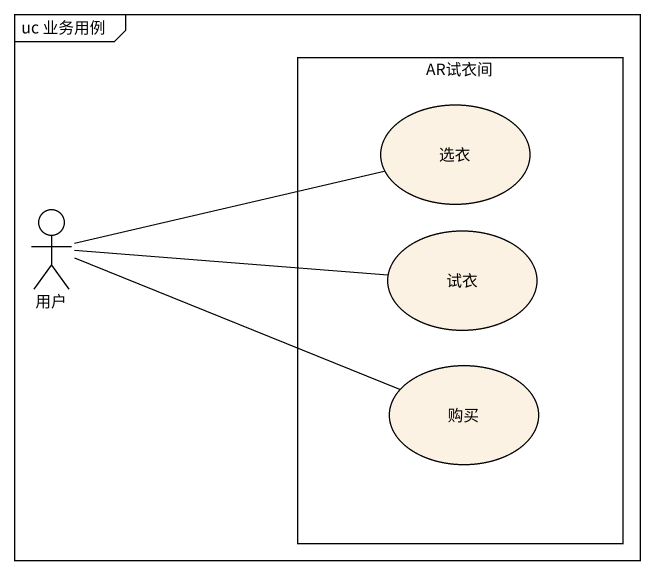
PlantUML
@startuml
mainframe uc 业务用例
rectangle AR试衣间 {
  usecase 选衣
  usecase 试衣
  usecase 购买
}
actor 用户
用户 -right- 选衣
用户 -right- 试衣
用户 -right- 购买
@enduml
